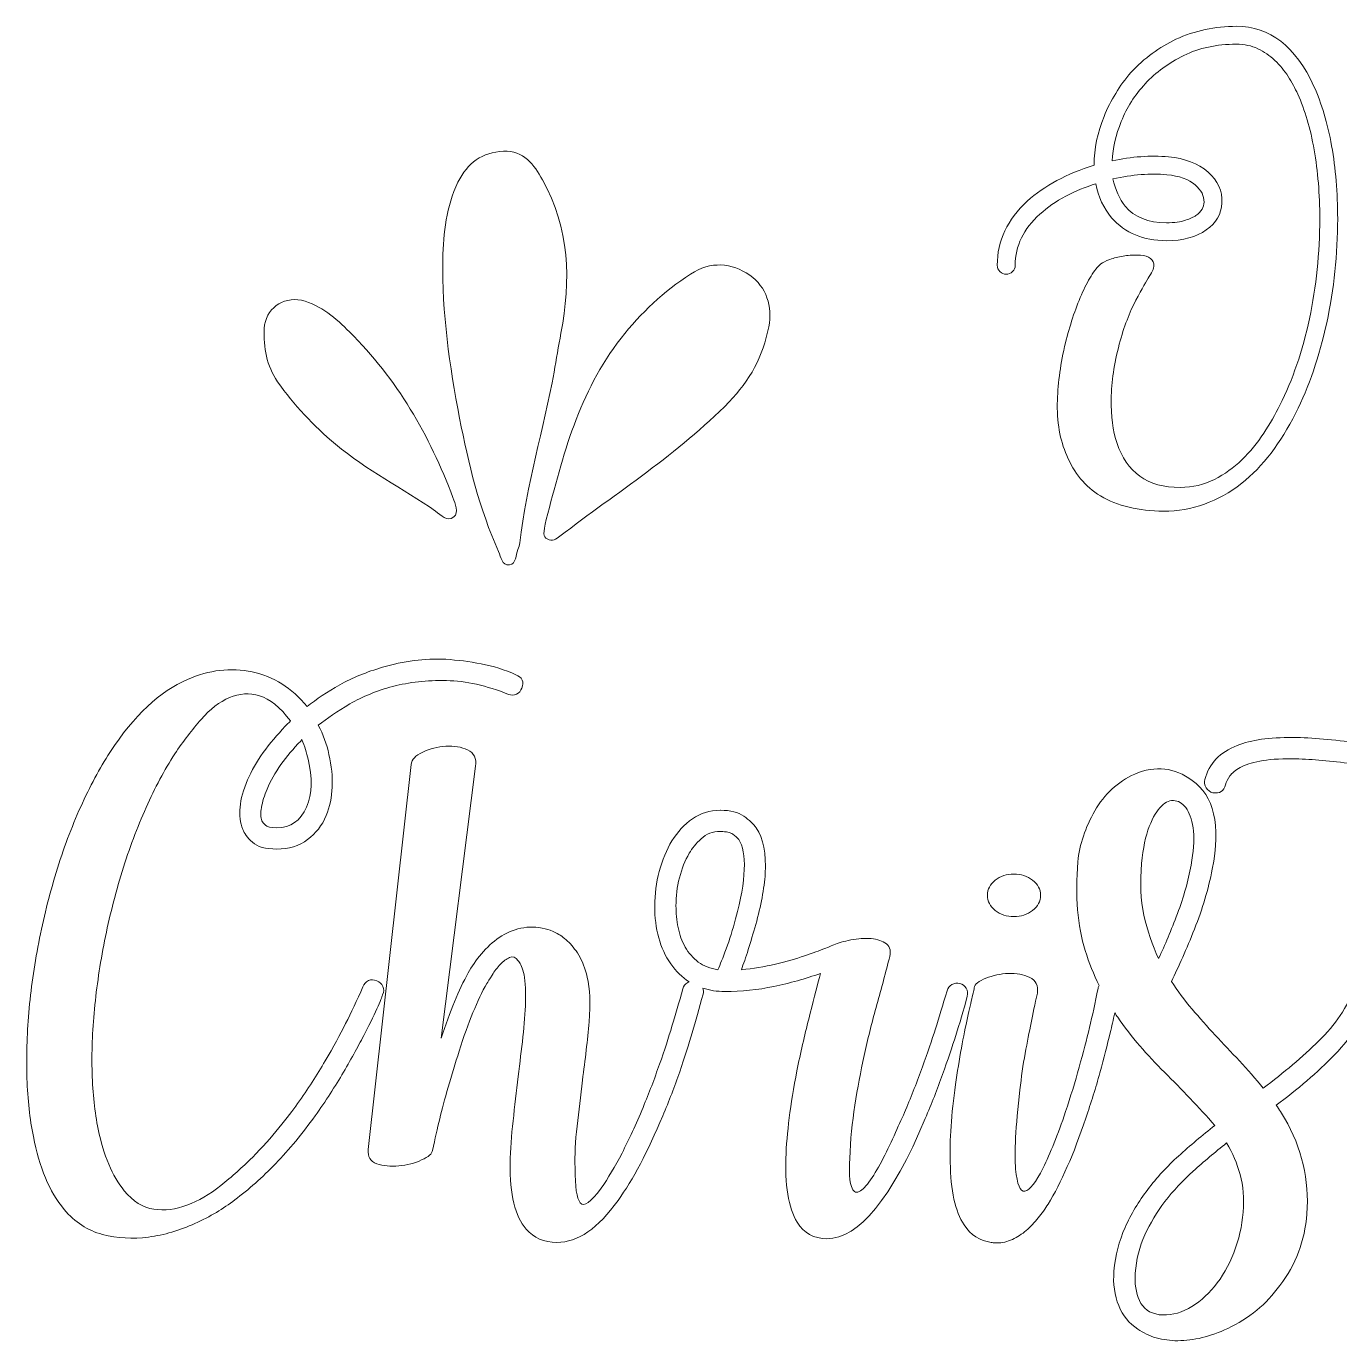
# Model space of a CAD drawing. Header units: inches. Extents: x 0.9 to 14.4, y -14.6 to -1.7.
# Drawn here: x 0.95 to 7.68, y -14.6 to -7.86 of the extents above; entities that cross this region are included whole.
import ezdxf

# ---------------------------------------------------------------- set-up
doc = ezdxf.new("R2010")
doc.units = ezdxf.units.IN
doc.header["$MEASUREMENT"] = 0
doc.layers.add('Layer 1', color=7, linetype='Continuous')

# ---------------------------------------------------------------- blocks, each defined once
blk = doc.blocks.new('block 8')
at = {"layer": 'Layer 1', "lineweight": 0}
for points, knots in [([(6.5528, -9.4926), (6.5773, -9.4022), (6.6057, -9.3271), (6.6379, -9.2673), (6.6701, -9.2075), (6.6931, -9.1669), (6.7069, -9.1454), (6.7253, -9.1178), (6.7329, -9.0964), (6.7299, -9.081), (6.7268, -9.0657), (6.718, -9.0542), (6.7034, -9.0465), (6.6888, -9.0389), (6.6693, -9.035), (6.6448, -9.035), (6.6202, -9.035), (6.5961, -9.037), (6.5723, -9.0408), (6.5486, -9.0446), (6.526, -9.0504), (6.5045, -9.058), (6.483, -9.0657), (6.4677, -9.0734), (6.4585, -9.081), (6.4416, -9.0948), (6.4248, -9.1155), (6.4079, -9.1431), (6.391, -9.1707), (6.3746, -9.2029), (6.3585, -9.2397), (6.3424, -9.2765), (6.3275, -9.316), (6.3137, -9.3581), (6.2999, -9.4003), (6.2876, -9.4428), (6.2769, -9.4857), (6.2523, -9.5885), (6.2385, -9.6866), (6.2355, -9.7801), (6.2324, -9.8905), (6.2485, -9.9847), (6.2838, -10.0629), (6.3205, -10.1534), (6.378, -10.2223), (6.4562, -10.2699), (6.5436, -10.322), (6.6517, -10.3481), (6.7804, -10.3481), (6.9261, -10.3481), (7.0594, -10.3005), (7.1806, -10.2055), (7.2894, -10.1181), (7.3814, -9.9985), (7.4565, -9.8468), (7.5255, -9.7103), (7.5787, -9.5555), (7.6163, -9.3823), (7.6539, -9.2091), (7.6726, -9.0312), (7.6726, -8.8488), (7.6726, -8.7154), (7.6623, -8.5909), (7.6416, -8.4751), (7.6209, -8.3594), (7.5906, -8.2578), (7.5508, -8.1704), (7.4573, -7.965), (7.3246, -7.8623), (7.153, -7.8623), (7.0441, -7.8623), (6.9406, -7.8846), (6.8425, -7.929), (6.7582, -7.9689), (6.6816, -8.0256), (6.6126, -8.0992), (6.5543, -8.1666), (6.5083, -8.2417), (6.4746, -8.3245), (6.4409, -8.4073), (6.424, -8.4901), (6.424, -8.5729), (6.424, -8.5729), (6.424, -8.5752), (6.424, -8.5752), (6.283, -8.6181), (6.1688, -8.6794), (6.0814, -8.7591), (5.9787, -8.8526), (5.9273, -8.9623), (5.9273, -9.0879), (5.9273, -9.1002), (5.9319, -9.1109), (5.9411, -9.1201), (5.9503, -9.1293), (5.961, -9.1339), (5.9733, -9.1339), (5.9856, -9.1339), (5.9963, -9.1293), (6.0055, -9.1201), (6.0147, -9.1109), (6.0193, -9.1002), (6.0193, -9.0879), (6.0193, -8.9883), (6.0615, -8.9009), (6.1458, -8.8258), (6.1841, -8.7906), (6.2282, -8.7599), (6.278, -8.7338), (6.3278, -8.7078), (6.3796, -8.6863), (6.4332, -8.6694), (6.4455, -8.7369), (6.4723, -8.7952), (6.5137, -8.8442), (6.5827, -8.9224), (6.6762, -8.9615), (6.7942, -8.9615), (6.8801, -8.9615), (6.9483, -8.9431), (6.9989, -8.9063), (7.0495, -8.871), (7.0763, -8.825), (7.0794, -8.7683), (7.0824, -8.707), (7.0587, -8.6541), (7.0081, -8.6096), (6.956, -8.5652), (6.8885, -8.5392), (6.8057, -8.5315), (6.7122, -8.5238), (6.6156, -8.5307), (6.516, -8.5522), (6.5191, -8.4878), (6.5348, -8.4203), (6.5632, -8.3498), (6.5915, -8.2793), (6.6325, -8.2149), (6.6862, -8.1567), (6.7398, -8.0984), (6.8057, -8.0501), (6.8839, -8.0118), (6.9621, -7.9735), (7.0518, -7.9543), (7.153, -7.9543), (7.1944, -7.9543), (7.2311, -7.962), (7.2633, -7.9773), (7.2955, -7.9926), (7.3246, -8.0126), (7.3507, -8.0371), (7.3768, -8.0616), (7.3994, -8.0892), (7.4186, -8.1199), (7.4377, -8.1505), (7.4542, -8.1804), (7.468, -8.2095), (7.5048, -8.2908), (7.5327, -8.3862), (7.5519, -8.4958), (7.5711, -8.6054), (7.5807, -8.7231), (7.5807, -8.8488), (7.5807, -9.0251), (7.563, -9.196), (7.5278, -9.3616), (7.4925, -9.5271), (7.4419, -9.6751), (7.376, -9.8054), (7.353, -9.8514), (7.3254, -9.8993), (7.2932, -9.9491), (7.261, -9.9989), (7.2239, -10.0441), (7.1817, -10.0848), (7.1395, -10.1254), (7.0924, -10.1591), (7.0403, -10.1859), (6.9882, -10.2127), (6.9299, -10.2262), (6.8655, -10.2262), (6.7812, -10.2277), (6.7122, -10.2085), (6.6586, -10.1687), (6.6049, -10.1288), (6.5658, -10.0729), (6.5413, -10.0008), (6.5198, -9.9365), (6.5099, -9.8606), (6.5114, -9.7732), (6.5129, -9.6858), (6.5267, -9.5923), (6.5528, -9.4926)], [0, 0, 0, 0, 1, 1, 1, 2, 2, 2, 3, 3, 3, 4, 4, 4, 5, 5, 5, 6, 6, 6, 7, 7, 7, 8, 8, 8, 9, 9, 9, 10, 10, 10, 11, 11, 11, 12, 12, 12, 13, 13, 13, 14, 14, 14, 15, 15, 15, 16, 16, 16, 17, 17, 17, 18, 18, 18, 19, 19, 19, 20, 20, 20, 21, 21, 21, 22, 22, 22, 23, 23, 23, 24, 24, 24, 25, 25, 25, 26, 26, 26, 27, 27, 27, 28, 28, 28, 29, 29, 29, 30, 30, 30, 31, 31, 31, 32, 32, 32, 33, 33, 33, 34, 34, 34, 35, 35, 35, 36, 36, 36, 37, 37, 37, 38, 38, 38, 39, 39, 39, 40, 40, 40, 41, 41, 41, 42, 42, 42, 43, 43, 43, 44, 44, 44, 45, 45, 45, 46, 46, 46, 47, 47, 47, 48, 48, 48, 49, 49, 49, 50, 50, 50, 51, 51, 51, 52, 52, 52, 53, 53, 53, 54, 54, 54, 55, 55, 55, 56, 56, 56, 57, 57, 57, 58, 58, 58, 59, 59, 59, 60, 60, 60, 61, 61, 61, 62, 62, 62, 63, 63, 63, 64, 64, 64, 64]), ([(6.7965, -8.6234), (6.8609, -8.6296), (6.9092, -8.6468), (6.9414, -8.6752), (6.9736, -8.7036), (6.9889, -8.7331), (6.9874, -8.7637), (6.9874, -8.7898), (6.9736, -8.8128), (6.946, -8.8327), (6.9337, -8.8404), (6.9157, -8.8484), (6.892, -8.8568), (6.8682, -8.8653), (6.8356, -8.8695), (6.7942, -8.8695), (6.7007, -8.8695), (6.6302, -8.8411), (6.5827, -8.7844), (6.5536, -8.7476), (6.5329, -8.7009), (6.5206, -8.6441), (6.6202, -8.6227), (6.7122, -8.6158), (6.7965, -8.6234)], [0, 0, 0, 0, 1, 1, 1, 2, 2, 2, 3, 3, 3, 4, 4, 4, 5, 5, 5, 6, 6, 6, 7, 7, 7, 8, 8, 8, 8])]:
    blk.add_open_spline(points, degree=3, knots=knots, dxfattribs=at)
blk = doc.blocks.new('block 10')
at = {"layer": 'Layer 1', "lineweight": 0}
for points, knots in [([(2.7759, -12.8275), (2.7832, -12.813), (2.7836, -12.7989), (2.7773, -12.7853), (2.7709, -12.7717), (2.7605, -12.7621), (2.7459, -12.7567), (2.7314, -12.7494), (2.7173, -12.749), (2.7037, -12.7553), (2.6901, -12.7617), (2.6805, -12.7721), (2.6751, -12.7867), (2.6442, -12.8575), (2.6147, -12.9207), (2.5865, -12.976), (2.5583, -13.0315), (2.5234, -13.0951), (2.4816, -13.1668), (2.4398, -13.2386), (2.3926, -13.3117), (2.3399, -13.3862), (2.3163, -13.4189), (2.2845, -13.4602), (2.2445, -13.5102), (2.2045, -13.5602), (2.1591, -13.6106), (2.1083, -13.6614), (2.0574, -13.7123), (2.0034, -13.7604), (1.9461, -13.8059), (1.8889, -13.8512), (1.8312, -13.8849), (1.7731, -13.9067), (1.7149, -13.9285), (1.6582, -13.9353), (1.6028, -13.9271), (1.5473, -13.9189), (1.4969, -13.8876), (1.4515, -13.8331), (1.3897, -13.7568), (1.3452, -13.6514), (1.318, -13.517), (1.2998, -13.4298), (1.2894, -13.334), (1.2866, -13.2295), (1.2839, -13.125), (1.288, -13.0156), (1.2989, -12.9011), (1.3098, -12.7867), (1.3271, -12.6699), (1.3507, -12.5509), (1.3743, -12.432), (1.4042, -12.3134), (1.4406, -12.1953), (1.4769, -12.0791), (1.5178, -11.9701), (1.5632, -11.8683), (1.6086, -11.7666), (1.6577, -11.6748), (1.7104, -11.5931), (1.754, -11.5277), (1.799, -11.4686), (1.8453, -11.4159), (1.8916, -11.3633), (1.9402, -11.326), (1.9911, -11.3042), (2.0419, -11.2824), (2.0933, -11.2792), (2.1451, -11.2947), (2.1968, -11.3101), (2.25, -11.3532), (2.3045, -11.4241), (2.3008, -11.4278), (2.2963, -11.4318), (2.2909, -11.4364), (2.2854, -11.4409), (2.2808, -11.4459), (2.2772, -11.4513), (2.2354, -11.495), (2.1977, -11.5399), (2.1641, -11.5862), (2.1305, -11.6326), (2.1037, -11.6794), (2.0837, -11.7266), (2.0401, -11.8284), (2.032, -11.9128), (2.0592, -11.98), (2.0665, -12), (2.0828, -12.0218), (2.1083, -12.0454), (2.1337, -12.0691), (2.1755, -12.0809), (2.2336, -12.0809), (2.2954, -12.0809), (2.3481, -12.0645), (2.3917, -12.0318), (2.4335, -12.0009), (2.4653, -11.9601), (2.4871, -11.9092), (2.5234, -11.8183), (2.5279, -11.7139), (2.5007, -11.5958), (2.4898, -11.5431), (2.4716, -11.4932), (2.4462, -11.4459), (2.4898, -11.4114), (2.5438, -11.375), (2.6083, -11.3369), (2.6728, -11.2987), (2.7464, -11.2688), (2.8291, -11.247), (2.9117, -11.2252), (3.003, -11.2152), (3.1029, -11.217), (3.2028, -11.2188), (3.3091, -11.2424), (3.4218, -11.2878), (3.4363, -11.2933), (3.4499, -11.2929), (3.4627, -11.2865), (3.4753, -11.2801), (3.4844, -11.2697), (3.4899, -11.2551), (3.4971, -11.2406), (3.4976, -11.227), (3.4913, -11.2143), (3.4849, -11.2016), (3.4744, -11.1925), (3.4599, -11.187), (3.4018, -11.1616), (3.3423, -11.143), (3.2814, -11.1311), (3.2205, -11.1194), (3.1602, -11.1116), (3.1002, -11.108), (2.9912, -11.1025), (2.8831, -11.1162), (2.7759, -11.1489), (2.6942, -11.1725), (2.621, -11.2025), (2.5565, -11.2388), (2.492, -11.2751), (2.4362, -11.3124), (2.389, -11.3505), (2.3108, -11.2542), (2.2168, -11.1948), (2.1069, -11.172), (1.997, -11.1493), (1.8866, -11.1625), (1.7758, -11.2115), (1.6341, -11.2715), (1.5015, -11.396), (1.3779, -11.5849), (1.3252, -11.6666), (1.2753, -11.7598), (1.2281, -11.8642), (1.1808, -11.9687), (1.139, -12.0809), (1.1027, -12.2008), (1.0663, -12.3189), (1.0364, -12.4388), (1.0128, -12.5605), (0.9891, -12.6822), (0.9723, -12.8016), (0.9624, -12.9188), (0.9524, -13.036), (0.9492, -13.1487), (0.9528, -13.2567), (0.9565, -13.3649), (0.9673, -13.4643), (0.9855, -13.5551), (1.0146, -13.7114), (1.0673, -13.8358), (1.1436, -13.9285), (1.1981, -13.9939), (1.2635, -14.0366), (1.3398, -14.0566), (1.4161, -14.0765), (1.4946, -14.0811), (1.5755, -14.0702), (1.6563, -14.0593), (1.7358, -14.0361), (1.814, -14.0007), (1.892, -13.9653), (1.9602, -13.9248), (2.0183, -13.8794), (2.0892, -13.8267), (2.1591, -13.7645), (2.2282, -13.6928), (2.2972, -13.621), (2.3644, -13.5397), (2.4298, -13.4489), (2.4843, -13.3726), (2.5329, -13.2976), (2.5756, -13.224), (2.6183, -13.1505), (2.6547, -13.0846), (2.6846, -13.0265), (2.7146, -12.9683), (2.7373, -12.9215), (2.7528, -12.8861), (2.7682, -12.8507), (2.7759, -12.8312), (2.7759, -12.8275)], [0, 0, 0, 0, 1, 1, 1, 2, 2, 2, 3, 3, 3, 4, 4, 4, 5, 5, 5, 6, 6, 6, 7, 7, 7, 8, 8, 8, 9, 9, 9, 10, 10, 10, 11, 11, 11, 12, 12, 12, 13, 13, 13, 14, 14, 14, 15, 15, 15, 16, 16, 16, 17, 17, 17, 18, 18, 18, 19, 19, 19, 20, 20, 20, 21, 21, 21, 22, 22, 22, 23, 23, 23, 24, 24, 24, 25, 25, 25, 26, 26, 26, 27, 27, 27, 28, 28, 28, 29, 29, 29, 30, 30, 30, 31, 31, 31, 32, 32, 32, 33, 33, 33, 34, 34, 34, 35, 35, 35, 36, 36, 36, 37, 37, 37, 38, 38, 38, 39, 39, 39, 40, 40, 40, 41, 41, 41, 42, 42, 42, 43, 43, 43, 44, 44, 44, 45, 45, 45, 46, 46, 46, 47, 47, 47, 48, 48, 48, 49, 49, 49, 50, 50, 50, 51, 51, 51, 52, 52, 52, 53, 53, 53, 54, 54, 54, 55, 55, 55, 56, 56, 56, 57, 57, 57, 58, 58, 58, 59, 59, 59, 60, 60, 60, 61, 61, 61, 62, 62, 62, 63, 63, 63, 64, 64, 64, 65, 65, 65, 66, 66, 66, 67, 67, 67, 68, 68, 68, 68]), ([(2.3563, -11.5277), (2.3563, -11.5277), (2.3617, -11.5195), (2.3617, -11.5195), (2.3762, -11.554), (2.3871, -11.5876), (2.3944, -11.6203), (2.418, -11.7148), (2.4153, -11.7965), (2.3862, -11.8656), (2.3553, -11.9364), (2.3045, -11.9718), (2.2336, -11.9718), (2.2027, -11.9718), (2.1832, -11.9673), (2.175, -11.9582), (2.1669, -11.9492), (2.1609, -11.9419), (2.1573, -11.9364), (2.15, -11.9183), (2.1491, -11.8951), (2.1546, -11.8669), (2.16, -11.8388), (2.17, -11.8074), (2.1846, -11.7729), (2.2009, -11.7311), (2.2241, -11.6894), (2.2541, -11.6476), (2.284, -11.6058), (2.3181, -11.5658), (2.3563, -11.5277)], [0, 0, 0, 0, 1, 1, 1, 2, 2, 2, 3, 3, 3, 4, 4, 4, 5, 5, 5, 6, 6, 6, 7, 7, 7, 8, 8, 8, 9, 9, 9, 10, 10, 10, 10])]:
    blk.add_open_spline(points, degree=3, knots=knots, dxfattribs=at)
blk = doc.blocks.new('block 11')
at = {"layer": 'Layer 1', "lineweight": 0}
for points, knots in [([(5.7735, -12.8357), (5.7771, -12.8212), (5.7753, -12.8076), (5.768, -12.7948), (5.7607, -12.7821), (5.7498, -12.774), (5.7353, -12.7703), (5.7208, -12.7667), (5.7071, -12.7685), (5.6944, -12.7758), (5.6817, -12.783), (5.6735, -12.7939), (5.6699, -12.8085), (5.6481, -12.8811), (5.6281, -12.9461), (5.61, -13.0033), (5.5918, -13.0605), (5.5695, -13.1255), (5.5432, -13.1981), (5.5168, -13.2708), (5.4882, -13.3444), (5.4574, -13.4189), (5.4428, -13.4516), (5.4256, -13.4902), (5.4056, -13.5347), (5.3856, -13.5792), (5.3647, -13.6228), (5.3429, -13.6655), (5.3211, -13.7082), (5.2993, -13.7454), (5.2775, -13.7772), (5.2557, -13.809), (5.2362, -13.829), (5.2189, -13.8372), (5.2016, -13.8454), (5.1885, -13.8367), (5.1794, -13.8113), (5.1703, -13.7858), (5.1676, -13.7377), (5.1712, -13.6669), (5.1748, -13.5724), (5.1835, -13.4816), (5.1971, -13.3944), (5.2107, -13.3072), (5.2266, -13.2222), (5.2448, -13.1396), (5.2629, -13.0569), (5.2834, -12.9747), (5.3061, -12.8929), (5.3288, -12.8112), (5.3511, -12.7285), (5.3729, -12.645), (5.3838, -12.6086), (5.3792, -12.5827), (5.3593, -12.5673), (5.3392, -12.5519), (5.3129, -12.5428), (5.2802, -12.54), (5.2475, -12.5373), (5.213, -12.5396), (5.1767, -12.5468), (5.1403, -12.5541), (5.1113, -12.5623), (5.0895, -12.5714), (5.0858, -12.5732), (5.0704, -12.5795), (5.0431, -12.5905), (5.0159, -12.6013), (4.9809, -12.6141), (4.9382, -12.6286), (4.8955, -12.6432), (4.846, -12.6572), (4.7897, -12.6708), (4.7334, -12.6845), (4.6753, -12.694), (4.6153, -12.6994), (4.6262, -12.6704), (4.638, -12.6359), (4.6507, -12.5959), (4.6634, -12.556), (4.6761, -12.5133), (4.6889, -12.4678), (4.7161, -12.3715), (4.7325, -12.2843), (4.7379, -12.2062), (4.7434, -12.1045), (4.7279, -12.0264), (4.6916, -11.9718), (4.677, -11.9519), (4.6557, -11.9319), (4.6276, -11.9119), (4.5994, -11.8919), (4.5599, -11.8819), (4.509, -11.8819), (4.509, -11.8819), (4.5063, -11.8819), (4.5063, -11.8819), (4.4536, -11.8819), (4.4064, -11.8965), (4.3646, -11.9255), (4.3228, -11.9546), (4.2879, -11.9923), (4.2597, -12.0386), (4.2315, -12.0849), (4.2097, -12.1372), (4.1943, -12.1953), (4.1789, -12.2535), (4.1711, -12.3125), (4.1711, -12.3724), (4.1711, -12.4906), (4.1984, -12.5896), (4.2529, -12.6695), (4.2803, -12.708), (4.312, -12.7385), (4.3478, -12.7613), (4.3452, -12.7623), (4.3426, -12.7634), (4.3401, -12.7649), (4.3274, -12.7721), (4.3192, -12.783), (4.3156, -12.7976), (4.2956, -12.8684), (4.277, -12.9325), (4.2597, -12.9897), (4.2424, -13.0469), (4.2211, -13.1119), (4.1957, -13.1845), (4.1702, -13.2572), (4.1421, -13.3308), (4.1112, -13.4053), (4.0748, -13.4925), (4.039, -13.5706), (4.0036, -13.6396), (3.9681, -13.7086), (3.9322, -13.7686), (3.8959, -13.8195), (3.8432, -13.8921), (3.8078, -13.9171), (3.7896, -13.8944), (3.7715, -13.8717), (3.7624, -13.8122), (3.7624, -13.7159), (3.7605, -13.6505), (3.7642, -13.5792), (3.7733, -13.502), (3.7823, -13.4248), (3.7914, -13.3462), (3.8005, -13.2663), (3.815, -13.1609), (3.8264, -13.061), (3.8346, -12.9665), (3.8428, -12.8721), (3.8396, -12.7958), (3.8251, -12.7376), (3.8142, -12.6922), (3.7996, -12.6545), (3.7815, -12.6245), (3.7633, -12.5945), (3.7442, -12.5705), (3.7242, -12.5523), (3.7042, -12.5342), (3.6842, -12.5201), (3.6643, -12.5101), (3.6443, -12.5001), (3.6261, -12.4933), (3.6098, -12.4896), (3.5662, -12.4787), (3.5244, -12.4778), (3.4844, -12.4869), (3.4444, -12.496), (3.4076, -12.5119), (3.3741, -12.5346), (3.3404, -12.5573), (3.31, -12.585), (3.2828, -12.6177), (3.2555, -12.6504), (3.2328, -12.6831), (3.2146, -12.7158), (3.1674, -12.8012), (3.121, -12.913), (3.0756, -13.051), (3.0756, -13.051), (3.2528, -11.6557), (3.2528, -11.6557), (3.2582, -11.6158), (3.2446, -11.5881), (3.2119, -11.5726), (3.1792, -11.5572), (3.1419, -11.5508), (3.1002, -11.5535), (3.0584, -11.5563), (3.0188, -11.5663), (2.9816, -11.5835), (2.9444, -11.6008), (2.9248, -11.6221), (2.923, -11.6476), (2.923, -11.6476), (2.7023, -13.6205), (2.7023, -13.6205), (2.6987, -13.6587), (2.7132, -13.6832), (2.7459, -13.6941), (2.7786, -13.705), (2.8163, -13.7086), (2.859, -13.705), (2.9017, -13.7014), (2.9408, -13.6914), (2.9762, -13.675), (3.0116, -13.6587), (3.0302, -13.6423), (3.032, -13.626), (3.0447, -13.566), (3.057, -13.512), (3.0688, -13.4639), (3.0806, -13.4157), (3.0951, -13.3617), (3.1124, -13.3017), (3.1297, -13.2418), (3.1483, -13.18), (3.1683, -13.1164), (3.1919, -13.0419), (3.2155, -12.976), (3.2392, -12.9188), (3.2627, -12.8616), (3.2864, -12.8121), (3.31, -12.7703), (3.3155, -12.7612), (3.3245, -12.7467), (3.3373, -12.7267), (3.3499, -12.7067), (3.364, -12.6886), (3.3795, -12.6722), (3.3949, -12.6559), (3.4108, -12.6441), (3.4272, -12.6368), (3.4435, -12.6295), (3.4581, -12.635), (3.4708, -12.6531), (3.4799, -12.6622), (3.4889, -12.6822), (3.498, -12.7131), (3.5071, -12.744), (3.5107, -12.7939), (3.5089, -12.863), (3.5071, -12.9193), (3.5026, -12.9797), (3.4953, -13.0442), (3.488, -13.1087), (3.4799, -13.1764), (3.4708, -13.2472), (3.4617, -13.3235), (3.4531, -13.3994), (3.4449, -13.4747), (3.4367, -13.5502), (3.4317, -13.6224), (3.4299, -13.6914), (3.4281, -13.8512), (3.4553, -13.9639), (3.5117, -14.0293), (3.5516, -14.0747), (3.6043, -14.0974), (3.6697, -14.0974), (3.7769, -14.0974), (3.8813, -14.0256), (3.9831, -13.8821), (4.0594, -13.7768), (4.1357, -13.6324), (4.212, -13.4489), (4.2447, -13.3726), (4.2738, -13.2972), (4.2992, -13.2227), (4.3246, -13.1482), (4.346, -13.0814), (4.3633, -13.0224), (4.3805, -12.9634), (4.3991, -12.8975), (4.4191, -12.8248), (4.4218, -12.8142), (4.4214, -12.804), (4.4183, -12.7943), (4.4528, -12.8055), (4.4903, -12.8112), (4.5308, -12.8112), (4.6162, -12.8112), (4.6998, -12.8026), (4.7815, -12.7853), (4.8633, -12.7681), (4.9432, -12.7458), (5.0213, -12.7185), (5.0068, -12.7712), (4.9891, -12.8389), (4.9682, -12.9215), (4.9473, -13.0042), (4.9269, -13.0919), (4.9069, -13.1845), (4.8887, -13.2736), (4.8746, -13.3558), (4.8646, -13.4312), (4.8546, -13.5066), (4.8478, -13.576), (4.8442, -13.6396), (4.8369, -13.8031), (4.856, -13.9212), (4.9014, -13.9939), (4.9359, -14.0502), (4.9868, -14.0784), (5.054, -14.0784), (5.2175, -14.0784), (5.3856, -13.873), (5.5582, -13.4625), (5.5909, -13.3862), (5.6204, -13.3108), (5.6468, -13.2363), (5.6731, -13.1618), (5.6958, -13.0951), (5.7149, -13.036), (5.734, -12.977), (5.7535, -12.9102), (5.7735, -12.8357)], [0, 0, 0, 0, 1, 1, 1, 2, 2, 2, 3, 3, 3, 4, 4, 4, 5, 5, 5, 6, 6, 6, 7, 7, 7, 8, 8, 8, 9, 9, 9, 10, 10, 10, 11, 11, 11, 12, 12, 12, 13, 13, 13, 14, 14, 14, 15, 15, 15, 16, 16, 16, 17, 17, 17, 18, 18, 18, 19, 19, 19, 20, 20, 20, 21, 21, 21, 22, 22, 22, 23, 23, 23, 24, 24, 24, 25, 25, 25, 26, 26, 26, 27, 27, 27, 28, 28, 28, 29, 29, 29, 30, 30, 30, 31, 31, 31, 32, 32, 32, 33, 33, 33, 34, 34, 34, 35, 35, 35, 36, 36, 36, 37, 37, 37, 38, 38, 38, 39, 39, 39, 40, 40, 40, 41, 41, 41, 42, 42, 42, 43, 43, 43, 44, 44, 44, 45, 45, 45, 46, 46, 46, 47, 47, 47, 48, 48, 48, 49, 49, 49, 50, 50, 50, 51, 51, 51, 52, 52, 52, 53, 53, 53, 54, 54, 54, 55, 55, 55, 56, 56, 56, 57, 57, 57, 58, 58, 58, 59, 59, 59, 60, 60, 60, 61, 61, 61, 62, 62, 62, 63, 63, 63, 64, 64, 64, 65, 65, 65, 66, 66, 66, 67, 67, 67, 68, 68, 68, 69, 69, 69, 70, 70, 70, 71, 71, 71, 72, 72, 72, 73, 73, 73, 74, 74, 74, 75, 75, 75, 76, 76, 76, 77, 77, 77, 78, 78, 78, 79, 79, 79, 80, 80, 80, 81, 81, 81, 82, 82, 82, 83, 83, 83, 84, 84, 84, 85, 85, 85, 86, 86, 86, 87, 87, 87, 88, 88, 88, 89, 89, 89, 90, 90, 90, 91, 91, 91, 92, 92, 92, 93, 93, 93, 94, 94, 94, 95, 95, 95, 96, 96, 96, 97, 97, 97, 98, 98, 98, 99, 99, 99, 100, 100, 100, 101, 101, 101, 102, 102, 102, 103, 103, 103, 104, 104, 104, 105, 105, 105, 106, 106, 106, 106]), ([(4.5376, -12.5918), (4.5203, -12.6381), (4.5063, -12.674), (4.4954, -12.6994), (4.4554, -12.694), (4.4218, -12.6808), (4.3946, -12.6599), (4.3673, -12.6391), (4.3451, -12.6136), (4.3278, -12.5836), (4.3106, -12.5537), (4.2983, -12.5201), (4.291, -12.4828), (4.2838, -12.4456), (4.2801, -12.4088), (4.2801, -12.3724), (4.2801, -12.3234), (4.286, -12.2753), (4.2978, -12.228), (4.3097, -12.1808), (4.3264, -12.139), (4.3482, -12.1026), (4.3628, -12.0772), (4.3832, -12.0522), (4.4096, -12.0277), (4.4359, -12.0032), (4.4681, -11.9909), (4.5063, -11.9909), (4.5063, -11.9909), (4.509, -11.9909), (4.509, -11.9909), (4.5381, -11.9909), (4.559, -11.9955), (4.5717, -12.0045), (4.5844, -12.0137), (4.5944, -12.0227), (4.6017, -12.0318), (4.6235, -12.0645), (4.633, -12.1158), (4.6303, -12.1858), (4.6276, -12.2557), (4.6126, -12.3397), (4.5853, -12.4378), (4.5708, -12.4942), (4.5549, -12.5455), (4.5376, -12.5918)], [0, 0, 0, 0, 1, 1, 1, 2, 2, 2, 3, 3, 3, 4, 4, 4, 5, 5, 5, 6, 6, 6, 7, 7, 7, 8, 8, 8, 9, 9, 9, 10, 10, 10, 11, 11, 11, 12, 12, 12, 13, 13, 13, 14, 14, 14, 15, 15, 15, 15])]:
    blk.add_open_spline(points, degree=3, knots=knots, dxfattribs=at)
blk = doc.blocks.new('block 12')
at = {"layer": 'Layer 1', "lineweight": 0}
for points, knots in [([(7.8609, -12.8248), (7.8736, -12.7903), (7.8627, -12.7667), (7.8282, -12.754), (7.8136, -12.7485), (7.7996, -12.749), (7.786, -12.7553), (7.7723, -12.7617), (7.7637, -12.7721), (7.7601, -12.7867), (7.7219, -12.8902), (7.6606, -12.9829), (7.5761, -13.0646), (7.4916, -13.1464), (7.3967, -13.2272), (7.2913, -13.3072), (7.2514, -13.2581), (7.2105, -13.2113), (7.1687, -13.1668), (7.1269, -13.1223), (7.0856, -13.0782), (7.0447, -13.0346), (7.0038, -12.991), (6.9643, -12.9465), (6.9262, -12.9011), (6.888, -12.8557), (6.8526, -12.8085), (6.8199, -12.7594), (6.858, -12.6831), (6.8976, -12.5936), (6.9384, -12.491), (6.9793, -12.3884), (7.0097, -12.2862), (7.0297, -12.1844), (7.0733, -11.9573), (7.0388, -11.8056), (6.9262, -11.7293), (6.8371, -11.6621), (6.739, -11.6512), (6.6319, -11.6966), (6.5447, -11.7366), (6.4765, -11.7993), (6.4275, -11.8846), (6.3784, -11.9701), (6.3494, -12.0573), (6.3403, -12.1463), (6.3258, -12.3225), (6.3385, -12.4742), (6.3784, -12.6013), (6.3983, -12.6644), (6.4219, -12.7242), (6.4493, -12.7808), (6.447, -12.7852), (6.4451, -12.7898), (6.4439, -12.7948), (6.4293, -12.8693), (6.4148, -12.9365), (6.4002, -12.9965), (6.3857, -13.0564), (6.368, -13.1241), (6.3471, -13.1995), (6.3262, -13.2749), (6.303, -13.3507), (6.2776, -13.4271), (6.2376, -13.5452), (6.199, -13.6415), (6.1618, -13.7159), (6.1245, -13.7904), (6.0937, -13.8299), (6.0691, -13.8345), (6.0446, -13.839), (6.0287, -13.8013), (6.0215, -13.7214), (6.0142, -13.6415), (6.0215, -13.5061), (6.0433, -13.3153), (6.0505, -13.2499), (6.0596, -13.1877), (6.0705, -13.1287), (6.0814, -13.0696), (6.0914, -13.0174), (6.1005, -12.972), (6.1096, -12.9266), (6.1205, -12.8757), (6.1332, -12.8194), (6.1386, -12.7812), (6.1254, -12.7544), (6.0937, -12.739), (6.0619, -12.7236), (6.0255, -12.7167), (5.9847, -12.7185), (5.9438, -12.7204), (5.9052, -12.7285), (5.8689, -12.7431), (5.8325, -12.7576), (5.8125, -12.774), (5.8089, -12.7921), (5.8089, -12.7958), (5.8057, -12.8112), (5.7994, -12.8384), (5.793, -12.8657), (5.7848, -12.9016), (5.7748, -12.9461), (5.7649, -12.9906), (5.7544, -13.0424), (5.7435, -13.1014), (5.7326, -13.1605), (5.7226, -13.2227), (5.7135, -13.2881), (5.7026, -13.3644), (5.6949, -13.4357), (5.6904, -13.502), (5.6858, -13.5683), (5.6845, -13.6297), (5.6863, -13.6859), (5.6881, -13.8313), (5.7117, -13.9384), (5.7571, -14.0075), (5.7917, -14.0602), (5.8379, -14.0902), (5.8961, -14.0974), (5.9016, -14.0992), (5.9106, -14.1002), (5.9234, -14.1002), (5.9524, -14.1002), (5.9796, -14.0942), (6.0051, -14.0825), (6.0305, -14.0706), (6.0542, -14.0552), (6.076, -14.0361), (6.0978, -14.017), (6.1182, -13.9957), (6.1373, -13.9721), (6.1564, -13.9484), (6.1731, -13.9248), (6.1877, -13.9012), (6.2549, -13.7922), (6.3194, -13.6451), (6.3812, -13.4598), (6.4084, -13.3817), (6.4325, -13.3044), (6.4534, -13.2281), (6.4743, -13.1518), (6.492, -13.0833), (6.5065, -13.0224), (6.5141, -12.9906), (6.5217, -12.9565), (6.5293, -12.9205), (6.5344, -12.9281), (6.5394, -12.9359), (6.5447, -12.9433), (6.6155, -13.0442), (6.6954, -13.1382), (6.7845, -13.2254), (6.8735, -13.3126), (6.9598, -13.4035), (7.0434, -13.4979), (6.978, -13.5488), (6.9157, -13.601), (6.8567, -13.6546), (6.7976, -13.7082), (6.745, -13.7654), (6.6986, -13.8263), (6.6523, -13.8871), (6.6137, -13.9521), (6.5828, -14.0211), (6.5519, -14.0902), (6.5329, -14.1646), (6.5256, -14.2446), (6.5201, -14.31), (6.5283, -14.369), (6.5501, -14.4217), (6.5701, -14.4726), (6.6028, -14.5125), (6.6482, -14.5416), (6.6755, -14.5616), (6.7068, -14.5766), (6.7422, -14.5866), (6.7777, -14.5966), (6.8144, -14.6016), (6.8526, -14.6016), (6.9344, -14.6016), (7.0197, -14.5807), (7.1088, -14.5389), (7.2178, -14.488), (7.3068, -14.4144), (7.3758, -14.3182), (7.4576, -14.2128), (7.5039, -14.0902), (7.5148, -13.9503), (7.5275, -13.7777), (7.4893, -13.6142), (7.4003, -13.4598), (7.3931, -13.4489), (7.3863, -13.438), (7.3799, -13.4271), (7.3735, -13.4162), (7.3658, -13.4053), (7.3567, -13.3944), (7.4112, -13.3544), (7.4639, -13.3126), (7.5148, -13.269), (7.5656, -13.2254), (7.6133, -13.1804), (7.6579, -13.1341), (7.7024, -13.0878), (7.7419, -13.0392), (7.7764, -12.9883), (7.8109, -12.9375), (7.8391, -12.883), (7.8609, -12.8248)], [0, 0, 0, 0, 1, 1, 1, 2, 2, 2, 3, 3, 3, 4, 4, 4, 5, 5, 5, 6, 6, 6, 7, 7, 7, 8, 8, 8, 9, 9, 9, 10, 10, 10, 11, 11, 11, 12, 12, 12, 13, 13, 13, 14, 14, 14, 15, 15, 15, 16, 16, 16, 17, 17, 17, 18, 18, 18, 19, 19, 19, 20, 20, 20, 21, 21, 21, 22, 22, 22, 23, 23, 23, 24, 24, 24, 25, 25, 25, 26, 26, 26, 27, 27, 27, 28, 28, 28, 29, 29, 29, 30, 30, 30, 31, 31, 31, 32, 32, 32, 33, 33, 33, 34, 34, 34, 35, 35, 35, 36, 36, 36, 37, 37, 37, 38, 38, 38, 39, 39, 39, 40, 40, 40, 41, 41, 41, 42, 42, 42, 43, 43, 43, 44, 44, 44, 45, 45, 45, 46, 46, 46, 47, 47, 47, 48, 48, 48, 49, 49, 49, 50, 50, 50, 51, 51, 51, 52, 52, 52, 53, 53, 53, 54, 54, 54, 55, 55, 55, 56, 56, 56, 57, 57, 57, 58, 58, 58, 59, 59, 59, 60, 60, 60, 61, 61, 61, 62, 62, 62, 63, 63, 63, 64, 64, 64, 65, 65, 65, 66, 66, 66, 67, 67, 67, 68, 68, 68, 69, 69, 69, 70, 70, 70, 70]), ([(6.7545, -12.6422), (6.7218, -12.5732), (6.6968, -12.4992), (6.6796, -12.4201), (6.6623, -12.3411), (6.6582, -12.2525), (6.6673, -12.1544), (6.6745, -12.0763), (6.6877, -12.0132), (6.7068, -11.965), (6.7259, -11.9169), (6.7467, -11.8819), (6.7695, -11.8601), (6.7922, -11.8383), (6.8153, -11.8293), (6.839, -11.8329), (6.8626, -11.8365), (6.883, -11.8515), (6.9003, -11.8778), (6.9175, -11.9042), (6.9284, -11.9414), (6.933, -11.9896), (6.9375, -12.0377), (6.9334, -12.0954), (6.9207, -12.1626), (6.9062, -12.2444), (6.883, -12.3275), (6.8512, -12.4119), (6.8194, -12.4964), (6.7872, -12.5732), (6.7545, -12.6422)], [0, 0, 0, 0, 1, 1, 1, 2, 2, 2, 3, 3, 3, 4, 4, 4, 5, 5, 5, 6, 6, 6, 7, 7, 7, 8, 8, 8, 9, 9, 9, 10, 10, 10, 10]), ([(7.1878, -13.9421), (7.1823, -14.0147), (7.1664, -14.0842), (7.1401, -14.1506), (7.1137, -14.2169), (7.0806, -14.2746), (7.0406, -14.3236), (7.0007, -14.3727), (6.9562, -14.4104), (6.9071, -14.4367), (6.858, -14.463), (6.8081, -14.4735), (6.7572, -14.4681), (6.7082, -14.4608), (6.6745, -14.4367), (6.6564, -14.3958), (6.6382, -14.355), (6.6309, -14.3082), (6.6346, -14.2555), (6.64, -14.1846), (6.6564, -14.1192), (6.6836, -14.0593), (6.7109, -13.9993), (6.7454, -13.9421), (6.7872, -13.8876), (6.829, -13.8331), (6.8771, -13.7813), (6.9316, -13.7323), (6.9861, -13.6832), (7.0434, -13.6351), (7.1033, -13.5878), (7.1342, -13.6387), (7.1573, -13.6928), (7.1728, -13.75), (7.1882, -13.8072), (7.1932, -13.8713), (7.1878, -13.9421)], [0, 0, 0, 0, 1, 1, 1, 2, 2, 2, 3, 3, 3, 4, 4, 4, 5, 5, 5, 6, 6, 6, 7, 7, 7, 8, 8, 8, 9, 9, 9, 10, 10, 10, 11, 11, 11, 12, 12, 12, 12])]:
    blk.add_open_spline(points, degree=3, knots=knots, dxfattribs=at)

msp = doc.modelspace()

# ---------------------------------------------------------------- linework, layer by layer
at = {"layer": 'Layer 1', "lineweight": 0}
for points, knots in [([(3.1623, -8.6618), (3.2095, -8.5627), (3.2884, -8.508), (3.3958, -8.5027), (3.4981, -8.4977), (3.5532, -8.5729), (3.5959, -8.6494), (3.7347, -8.8978), (3.7421, -9.1638), (3.6902, -9.4362), (3.6776, -9.5024), (3.6668, -9.569), (3.6551, -9.6353), (3.6021, -9.9283), (3.5124, -10.214), (3.4797, -10.5109), (3.4784, -10.5225), (3.4743, -10.5343), (3.4696, -10.5451), (3.4574, -10.573), (3.4628, -10.6185), (3.4261, -10.6231), (3.3866, -10.6281), (3.3831, -10.5834), (3.3708, -10.5559), (3.2725, -10.3372), (3.2158, -10.1059), (3.1707, -9.8718), (3.1188, -9.6024), (3.0802, -9.3311), (3.0848, -9.0559), (3.087, -8.9206), (3.1027, -8.7868), (3.1623, -8.6618)], [0, 0, 0, 0, 1, 1, 1, 2, 2, 2, 3, 3, 3, 4, 4, 4, 5, 5, 5, 6, 6, 6, 7, 7, 7, 8, 8, 8, 9, 9, 9, 10, 10, 10, 11, 11, 11, 11]), ([(4.7558, -9.4037), (4.7277, -9.5519), (4.6579, -9.6805), (4.5526, -9.7881), (4.2924, -10.0539), (3.9778, -10.2515), (3.6852, -10.4768), (3.6666, -10.4911), (3.6451, -10.505), (3.62, -10.4909), (3.5989, -10.4791), (3.5984, -10.4615), (3.6151, -10.3915), (3.6998, -10.0638), (3.7828, -9.7369), (3.9984, -9.4618), (4.1006, -9.3313), (4.2178, -9.2222), (4.3553, -9.1325), (4.4579, -9.0655), (4.5656, -9.0739), (4.6581, -9.1387), (4.7441, -9.199), (4.7758, -9.2979), (4.7558, -9.4037)], [0, 0, 0, 0, 1, 1, 1, 2, 2, 2, 3, 3, 3, 4, 4, 4, 5, 5, 5, 6, 6, 6, 7, 7, 7, 8, 8, 8, 8]), ([(2.6063, -9.4291), (2.8491, -9.6701), (3.0176, -9.9595), (3.1365, -10.2787), (3.1484, -10.3109), (3.1692, -10.354), (3.1407, -10.3782), (3.1077, -10.4062), (3.0753, -10.3679), (3.0476, -10.3485), (2.8792, -10.2306), (2.6943, -10.139), (2.5347, -10.0052), (2.4206, -9.9094), (2.3213, -9.8053), (2.2376, -9.6844), (2.1811, -9.6028), (2.1642, -9.5085), (2.1692, -9.4121), (2.1743, -9.3115), (2.2629, -9.2478), (2.3603, -9.267), (2.4607, -9.293), (2.5368, -9.3601), (2.6063, -9.4291)], [0, 0, 0, 0, 1, 1, 1, 2, 2, 2, 3, 3, 3, 4, 4, 4, 5, 5, 5, 6, 6, 6, 7, 7, 7, 8, 8, 8, 8]), ([(8.8664, -12.8166), (8.8664, -12.8185), (8.8605, -12.8443), (8.8487, -12.8943), (8.8369, -12.9443), (8.8201, -13.0092), (8.7983, -13.0891), (8.7765, -13.1691), (8.7506, -13.2604), (8.7206, -13.363), (8.6907, -13.4657), (8.6566, -13.5697), (8.6184, -13.675), (8.5294, -13.9294), (8.4431, -14.1283), (8.3596, -14.2719), (8.2451, -14.4698), (8.1306, -14.5689), (8.0162, -14.5689), (8.0162, -14.5689), (8.0135, -14.5689), (8.0135, -14.5689), (7.9571, -14.5689), (7.9099, -14.5471), (7.8718, -14.5035), (7.8173, -14.4399), (7.7832, -14.3272), (7.7696, -14.1656), (7.7559, -14.0039), (7.7619, -13.7849), (7.7873, -13.5088), (7.7982, -13.3962), (7.8109, -13.2804), (7.8254, -13.1614), (7.84, -13.0424), (7.8564, -12.9239), (7.8745, -12.8057), (7.8926, -12.6877), (7.9108, -12.5714), (7.929, -12.4569), (7.9471, -12.3425), (7.9653, -12.2335), (7.9835, -12.1299), (7.998, -12.0445), (8.0112, -11.9646), (8.023, -11.8901), (8.0348, -11.8156), (8.0452, -11.7493), (8.0543, -11.6912), (7.9381, -11.6712), (7.8282, -11.6544), (7.7246, -11.6407), (7.6211, -11.6271), (7.5266, -11.6194), (7.4412, -11.6176), (7.3722, -11.6176), (7.3163, -11.6217), (7.2736, -11.6298), (7.2309, -11.638), (7.1973, -11.6489), (7.1728, -11.6625), (7.1482, -11.6762), (7.1305, -11.6907), (7.1196, -11.7061), (7.1087, -11.7216), (7.1015, -11.7366), (7.0978, -11.7511), (7.0888, -11.7838), (7.067, -11.7974), (7.0324, -11.792), (7.0179, -11.7884), (7.0065, -11.7797), (6.9984, -11.7661), (6.9902, -11.7525), (6.9879, -11.7384), (6.9915, -11.7239), (7.0133, -11.6421), (7.0688, -11.584), (7.1578, -11.5495), (7.1941, -11.5349), (7.2354, -11.5245), (7.2818, -11.5181), (7.3281, -11.5118), (7.3822, -11.5086), (7.4439, -11.5086), (7.542, -11.5104), (7.652, -11.5197), (7.7737, -11.5362), (7.8953, -11.5527), (8.0225, -11.572), (8.1552, -11.5941), (8.1552, -11.5941), (8.6757, -11.6851), (8.6757, -11.6851), (8.8119, -11.7071), (8.9459, -11.7236), (9.0776, -11.7346), (9.2093, -11.7456), (9.3324, -11.7475), (9.4469, -11.7402), (9.6449, -11.7257), (9.7988, -11.683), (9.9088, -11.6121), (10.0187, -11.5413), (10.0909, -11.4368), (10.1254, -11.2987), (10.1291, -11.2842), (10.1372, -11.2729), (10.15, -11.2647), (10.1627, -11.2565), (10.1763, -11.2542), (10.1908, -11.2579), (10.2053, -11.2615), (10.2163, -11.2697), (10.2235, -11.2824), (10.2308, -11.2951), (10.2326, -11.3087), (10.229, -11.3233), (10.1872, -11.4977), (10.0936, -11.6285), (9.9483, -11.7157), (9.8247, -11.7905), (9.6603, -11.8341), (9.4551, -11.8465), (9.4314, -11.8483), (9.4078, -11.8492), (9.3842, -11.8492), (9.3606, -11.8492), (9.336, -11.8492), (9.3106, -11.8492), (9.1635, -11.8492), (9.0099, -11.8388), (8.8501, -11.8179), (8.6902, -11.797), (8.5312, -11.7729), (8.3732, -11.7457), (8.3641, -11.8038), (8.3541, -11.8669), (8.3432, -11.9351), (8.3323, -12.0032), (8.3205, -12.0772), (8.3078, -12.1572), (8.2896, -12.2589), (8.2714, -12.3661), (8.2533, -12.4787), (8.2351, -12.5914), (8.2169, -12.7063), (8.1988, -12.8234), (8.1806, -12.9406), (8.1642, -13.0574), (8.1497, -13.1736), (8.1352, -13.2899), (8.1225, -13.4035), (8.1116, -13.5143), (8.1025, -13.6088), (8.0952, -13.7005), (8.0898, -13.7895), (8.0843, -13.8785), (8.0811, -13.9594), (8.0802, -14.032), (8.0793, -14.1047), (8.082, -14.1665), (8.0884, -14.2173), (8.0948, -14.2682), (8.1052, -14.3041), (8.1198, -14.325), (8.1343, -14.3459), (8.1533, -14.3486), (8.177, -14.3332), (8.2006, -14.3177), (8.2305, -14.2791), (8.2669, -14.2173), (8.3504, -14.0756), (8.434, -13.883), (8.5176, -13.6396), (8.5539, -13.5343), (8.5871, -13.4312), (8.6171, -13.3303), (8.6471, -13.2295), (8.6725, -13.1396), (8.6934, -13.0605), (8.7142, -12.9815), (8.7365, -12.8929), (8.7601, -12.7948), (8.7638, -12.7803), (8.7719, -12.7689), (8.7847, -12.7608), (8.7974, -12.7526), (8.811, -12.7503), (8.8255, -12.754), (8.8401, -12.7576), (8.8514, -12.7653), (8.8596, -12.7771), (8.8678, -12.789), (8.87, -12.8021), (8.8664, -12.8166)], [0, 0, 0, 0, 1, 1, 1, 2, 2, 2, 3, 3, 3, 4, 4, 4, 5, 5, 5, 6, 6, 6, 7, 7, 7, 8, 8, 8, 9, 9, 9, 10, 10, 10, 11, 11, 11, 12, 12, 12, 13, 13, 13, 14, 14, 14, 15, 15, 15, 16, 16, 16, 17, 17, 17, 18, 18, 18, 19, 19, 19, 20, 20, 20, 21, 21, 21, 22, 22, 22, 23, 23, 23, 24, 24, 24, 25, 25, 25, 26, 26, 26, 27, 27, 27, 28, 28, 28, 29, 29, 29, 30, 30, 30, 31, 31, 31, 32, 32, 32, 33, 33, 33, 34, 34, 34, 35, 35, 35, 36, 36, 36, 37, 37, 37, 38, 38, 38, 39, 39, 39, 40, 40, 40, 41, 41, 41, 42, 42, 42, 43, 43, 43, 44, 44, 44, 45, 45, 45, 46, 46, 46, 47, 47, 47, 48, 48, 48, 49, 49, 49, 50, 50, 50, 51, 51, 51, 52, 52, 52, 53, 53, 53, 54, 54, 54, 55, 55, 55, 56, 56, 56, 57, 57, 57, 58, 58, 58, 59, 59, 59, 60, 60, 60, 61, 61, 61, 62, 62, 62, 63, 63, 63, 64, 64, 64, 65, 65, 65, 65]), ([(6.1495, -12.3179), (6.1495, -12.3488), (6.1359, -12.3747), (6.1087, -12.3956), (6.0814, -12.4165), (6.0496, -12.4269), (6.0133, -12.4269), (5.9751, -12.4269), (5.9429, -12.4165), (5.9165, -12.3956), (5.8902, -12.3747), (5.877, -12.3488), (5.877, -12.3179), (5.877, -12.2871), (5.8902, -12.2612), (5.9165, -12.2403), (5.9429, -12.2194), (5.9751, -12.2089), (6.0133, -12.2089), (6.0496, -12.2089), (6.0814, -12.2194), (6.1087, -12.2403), (6.1359, -12.2612), (6.1495, -12.2871), (6.1495, -12.3179)], [0, 0, 0, 0, 1, 1, 1, 2, 2, 2, 3, 3, 3, 4, 4, 4, 5, 5, 5, 6, 6, 6, 7, 7, 7, 8, 8, 8, 8])]:
    msp.add_open_spline(points, degree=3, knots=knots, dxfattribs=at)

# ---------------------------------------------------------------- block references
at = {"layer": 'Layer 1'}
for name in ['block 8', 'block 10', 'block 11', 'block 12']:
    msp.add_blockref(name, (0, 0), dxfattribs=at)

doc.saveas('drawing.dxf')
